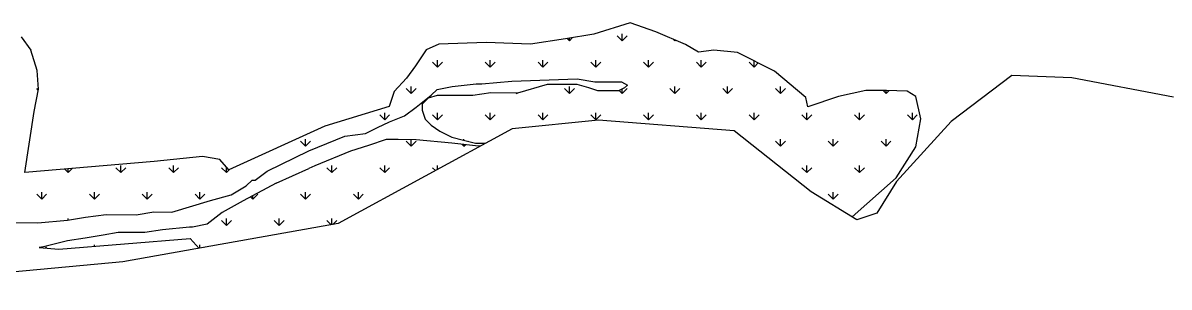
# Model space of a CAD drawing. Header units: metres. Extents: x 336353 to 340664, y 1777288 to 1780698.
# Drawn here: x 337237 to 338797, y 1777288 to 1777648 of the extents above; entities that cross this region are included whole.
import ezdxf

# ---------------------------------------------------------------- set-up
doc = ezdxf.new("R2010")
doc.units = ezdxf.units.M
doc.layers.add('MANGROOVES', color=112, linetype='Continuous')

msp = doc.modelspace()

# ---------------------------------------------------------------- linework, layer by layer
at = {"color": 3}
for p, q in [((338583.3, 1777576.4), (338500.6, 1777513.6)), ((338665.1, 1777573.4), (338583.3, 1777576.4)), ((338803.3, 1777546.8), (338665.1, 1777573.4)), ((338020.7, 1777515.7), (337903.1, 1777503.8)), ((338205.3, 1777501.2), (338020.7, 1777515.7)), ((338500.6, 1777513.6), (338426.3, 1777432.1)), ((337903.1, 1777503.8), (337666.3, 1777374.9)), ((338309.9, 1777418.1), (338205.3, 1777501.2)), ((338426.3, 1777432.1), (338399.7, 1777388.8)), ((338372.3, 1777379.9), (338309.9, 1777418.1)), ((338399.7, 1777388.8), (338372.3, 1777379.9)), ((337666.3, 1777374.9), (337373.1, 1777322.5)), ((337373.1, 1777322.5), (337003.9, 1777288.2))]:
    msp.add_line(p, q, dxfattribs=at)
at = {"layer": 'MANGROOVES'}
for p, q in [((338063.5, 1777648.1), (338014.1, 1777632.8)), ((338098.7, 1777636), (338063.5, 1777648.1)), ((338014.1, 1777632.8), (337975.5, 1777626.4)), ((338139.2, 1777618.8), (338098.7, 1777636)), ((337234.4, 1777628.9), (337247.9, 1777611)), ((337803, 1777619.1), (337785.9, 1777611.3)), ((337867.6, 1777621.6), (337803, 1777619.1)), ((337927.8, 1777619.3), (337867.6, 1777621.6)), ((337975.5, 1777626.4), (337927.8, 1777619.3)), ((338156.9, 1777608), (338139.2, 1777618.8)), ((337256.1, 1777583.3), (337247.9, 1777611)), ((337785.9, 1777611.3), (337771.3, 1777589.5)), ((338177.7, 1777611.1), (338156.9, 1777608)), ((338209.6, 1777607.8), (338177.7, 1777611.1)), ((338260.1, 1777582.5), (338209.6, 1777607.8)), ((337258.2, 1777558), (337256.1, 1777583.3)), ((337771.3, 1777589.5), (337759.3, 1777573)), ((337759.3, 1777573), (337742.2, 1777554.5)), ((337861.9, 1777565.1), (337902.4, 1777568.8)), ((337902.4, 1777568.8), (337991.4, 1777572.1)), ((337991.4, 1777572.1), (338015.7, 1777567.9)), ((338015.7, 1777567.9), (338040, 1777567.7)), ((338040, 1777567.7), (338052.1, 1777567.6)), ((338052.1, 1777567.6), (338060.2, 1777563.5)), ((338303, 1777546.4), (338260.1, 1777582.5)), ((337252.4, 1777527.6), (337258.2, 1777558)), ((337742.2, 1777554.5), (337735.4, 1777534.3)), ((337792.9, 1777549.5), (337801.1, 1777557.5)), ((337801.1, 1777557.5), (337821.3, 1777561.4)), ((337821.3, 1777561.4), (337853.8, 1777565.2)), ((337873.9, 1777552.8), (337849.6, 1777549)), ((337853.8, 1777565.2), (337861.9, 1777565.1)), ((337910.3, 1777552.5), (337873.9, 1777552.8)), ((337950.9, 1777564.4), (337910.3, 1777552.5)), ((337971.1, 1777564.2), (337950.9, 1777564.4)), ((337991.4, 1777564), (337971.1, 1777564.2)), ((338007.5, 1777559.8), (337991.4, 1777564)), ((338019.6, 1777555.7), (338007.5, 1777559.8)), ((338031.8, 1777555.6), (338019.6, 1777555.7)), ((338048, 1777555.5), (338031.8, 1777555.6)), ((338056.1, 1777559.5), (338048, 1777555.5)), ((338060.2, 1777563.5), (338056.1, 1777559.5)), ((338384.5, 1777556.2), (338347.5, 1777547.7)), ((338412.6, 1777555.8), (338384.5, 1777556.2)), ((338440.9, 1777555.3), (338412.6, 1777555.8)), ((338452.6, 1777548), (338440.9, 1777555.3)), ((337772.5, 1777533.4), (337792.9, 1777549.5)), ((337780.7, 1777537.4), (337780.6, 1777529.3)), ((337788.8, 1777545.4), (337780.7, 1777537.4)), ((337801, 1777549.4), (337788.8, 1777545.4)), ((337813.2, 1777549.3), (337801, 1777549.4)), ((337849.6, 1777549), (337813.2, 1777549.3)), ((338305.7, 1777533.8), (338303, 1777546.4)), ((338347.5, 1777547.7), (338305.7, 1777533.8)), ((338459.4, 1777517.4), (338452.6, 1777548)), ((337239.4, 1777444.1), (337252.4, 1777527.6)), ((337735.4, 1777534.3), (337648, 1777507.3)), ((337736, 1777513.5), (337756.3, 1777521.4)), ((337756.3, 1777521.4), (337772.5, 1777533.4)), ((337780.6, 1777529.3), (337784.6, 1777517.1)), ((337648, 1777507.3), (337517.1, 1777448)), ((337703.4, 1777497.6), (337719.7, 1777505.5)), ((337719.7, 1777505.5), (337736, 1777513.5)), ((337784.6, 1777517.1), (337792.6, 1777509)), ((337792.6, 1777509), (337804.7, 1777500.8)), ((338452.4, 1777479.2), (338459.4, 1777517.4)), ((337626.3, 1777473.9), (337675.1, 1777493.7)), ((337675.1, 1777493.7), (337703.4, 1777497.6)), ((337804.7, 1777500.8), (337820.8, 1777492.5)), ((337820.8, 1777492.5), (337836.9, 1777488.4)), ((337707.4, 1777481.3), (337683, 1777473.4)), ((337731.7, 1777489.2), (337707.4, 1777481.3)), ((337739.8, 1777489.2), (337731.7, 1777489.2)), ((337747.9, 1777489.1), (337739.8, 1777489.2)), ((337772.2, 1777488.9), (337747.9, 1777489.1)), ((337820.7, 1777484.5), (337772.2, 1777488.9)), ((337857.1, 1777480.1), (337820.7, 1777484.5)), ((337836.9, 1777488.4), (337853.1, 1777484.2)), ((337853.1, 1777484.2), (337866.8, 1777484.1)), ((337859.7, 1777480.2), (337857.1, 1777480.1)), ((338426, 1777437.1), (338452.4, 1777479.2)), ((337415.5, 1777459.1), (337239.4, 1777444.1)), ((337481.6, 1777466.1), (337415.5, 1777459.1)), ((337505, 1777462.2), (337481.6, 1777466.1)), ((337517.1, 1777448), (337505, 1777462.2)), ((337569.4, 1777446), (337626.3, 1777473.9)), ((337683, 1777473.4), (337634.3, 1777453.6)), ((337553.2, 1777434), (337569.4, 1777446)), ((337581.5, 1777429.7), (337626.1, 1777449.6)), ((337634.3, 1777453.6), (337626.1, 1777449.6)), ((337581.5, 1777429.7), (337536.7, 1777405.8)), ((337540.9, 1777426), (337549.1, 1777434)), ((337549.1, 1777434), (337553.2, 1777434)), ((338365.9, 1777383.8), (338426, 1777437.1)), ((337492.2, 1777406.2), (337520.6, 1777414)), ((337520.6, 1777414), (337540.9, 1777426)), ((337439.5, 1777390.4), (337492.2, 1777406.2)), ((337536.7, 1777405.8), (337508.3, 1777389.8)), ((337297.7, 1777379.4), (337322, 1777383.3)), ((337322, 1777383.3), (337350.4, 1777387.1)), ((337350.4, 1777387.1), (337390.9, 1777386.7)), ((337390.9, 1777386.7), (337415.2, 1777390.6)), ((337415.2, 1777390.6), (337439.5, 1777390.4)), ((337508.3, 1777389.8), (337487.9, 1777373.8)), ((337200.5, 1777376.2), (337257.2, 1777375.7)), ((337257.2, 1777375.7), (337297.7, 1777379.4)), ((337427.1, 1777366.2), (337402.8, 1777362.4)), ((337463.6, 1777370), (337427.1, 1777366.2)), ((337467.6, 1777369.9), (337463.6, 1777370)), ((337487.9, 1777373.8), (337467.6, 1777369.9)), ((337297.5, 1777351.1), (337265, 1777343.2)), ((337285.9, 1777339.9), (337464.7, 1777354.4)), ((337321.8, 1777354.9), (337297.5, 1777351.1)), ((337346.1, 1777358.8), (337321.8, 1777354.9)), ((337366.4, 1777362.7), (337346.1, 1777358.8)), ((337402.8, 1777362.4), (337366.4, 1777362.7)), ((337464.7, 1777354.4), (337476.9, 1777341)), ((337265, 1777343.2), (337259.2, 1777342.2)), ((337259.2, 1777342.2), (337285.9, 1777339.9))]:
    msp.add_line(p, q, dxfattribs=at)
at = {"layer": 'MANGROOVES', "linetype": 'Continuous'}
for p, q in [((338052.8, 1777623.7), (338046, 1777630.5)), ((338052.8, 1777623.7), (338052.8, 1777633.3)), ((338052.8, 1777623.7), (338059.5, 1777630.5)), ((337980.9, 1777623.7), (337977.9, 1777626.8)), ((337980.9, 1777623.7), (337985.2, 1777628)), ((337980.9, 1777623.7), (337980.9, 1777627.3)), ((338124.6, 1777623.7), (338122.4, 1777625.9)), ((338124.6, 1777623.7), (338124.6, 1777625)), ((338124.6, 1777623.7), (338125.5, 1777624.6)), ((337801.3, 1777587.8), (337794.6, 1777594.6)), ((337801.3, 1777587.8), (337801.3, 1777597.3)), ((337801.3, 1777587.8), (337808, 1777594.6)), ((337873.2, 1777587.8), (337866.4, 1777594.6)), ((337873.2, 1777587.8), (337873.2, 1777597.3)), ((337873.2, 1777587.8), (337879.9, 1777594.6)), ((337945, 1777587.8), (337938.3, 1777594.6)), ((337945, 1777587.8), (337945, 1777597.3)), ((337945, 1777587.8), (337951.7, 1777594.6)), ((338016.8, 1777587.8), (338010.1, 1777594.6)), ((338016.8, 1777587.8), (338016.8, 1777597.3)), ((338016.8, 1777587.8), (338023.6, 1777594.6)), ((338088.7, 1777587.8), (338081.9, 1777594.6)), ((338088.7, 1777587.8), (338088.7, 1777597.3)), ((338088.7, 1777587.8), (338095.4, 1777594.6)), ((338160.5, 1777587.8), (338153.8, 1777594.6)), ((338160.5, 1777587.8), (338160.5, 1777597.3)), ((338160.5, 1777587.8), (338167.3, 1777594.6)), ((338232.4, 1777587.8), (338225.6, 1777594.6)), ((338232.4, 1777587.8), (338232.4, 1777596.4)), ((338232.4, 1777587.8), (338238.1, 1777593.5)), ((337257.9, 1777556.5), (337255.8, 1777558.6)), ((337765.4, 1777551.9), (337758.7, 1777558.6)), ((337765.4, 1777551.9), (337765.4, 1777561.4)), ((337765.4, 1777551.9), (337772.1, 1777558.6)), ((337909.1, 1777551.9), (337908.4, 1777552.6)), ((337909.1, 1777551.9), (337909.1, 1777552.6)), ((337909.1, 1777551.9), (337909.7, 1777552.5)), ((337980.9, 1777551.9), (337974.2, 1777558.6)), ((337980.9, 1777551.9), (337980.9, 1777561.4)), ((337980.9, 1777551.9), (337987.7, 1777558.6)), ((338052.8, 1777551.9), (338048.8, 1777555.9)), ((338052.8, 1777551.9), (338059.5, 1777558.6)), ((338052.8, 1777551.9), (338052.8, 1777557.8)), ((338124.6, 1777551.9), (338117.9, 1777558.6)), ((338124.6, 1777551.9), (338124.6, 1777561.4)), ((338124.6, 1777551.9), (338131.3, 1777558.6)), ((338196.4, 1777551.9), (338189.7, 1777558.6)), ((338196.4, 1777551.9), (338196.4, 1777561.4)), ((338196.4, 1777551.9), (338203.2, 1777558.6)), ((338268.3, 1777551.9), (338261.6, 1777558.6)), ((338268.3, 1777551.9), (338268.3, 1777561.4)), ((338268.3, 1777551.9), (338275, 1777558.6)), ((338412, 1777551.9), (338408, 1777555.8)), ((338412, 1777551.9), (338412, 1777555.8)), ((338412, 1777551.9), (338415.8, 1777555.7)), ((337729.5, 1777516), (337722.7, 1777522.7)), ((337729.5, 1777516), (337729.5, 1777525.5)), ((337729.5, 1777516), (337736.2, 1777522.7)), ((337801.3, 1777516), (337794.6, 1777522.7)), ((337801.3, 1777516), (337801.3, 1777525.5)), ((337801.3, 1777516), (337808, 1777522.7)), ((337873.2, 1777516), (337866.4, 1777522.7)), ((337873.2, 1777516), (337873.2, 1777525.5)), ((337873.2, 1777516), (337879.9, 1777522.7)), ((337945, 1777516), (337938.3, 1777522.7)), ((337945, 1777516), (337945, 1777525.5)), ((337945, 1777516), (337951.7, 1777522.7)), ((338016.8, 1777516), (338010.1, 1777522.7)), ((338016.8, 1777516), (338016.8, 1777525.5)), ((338016.8, 1777516), (338023.6, 1777522.7)), ((338088.7, 1777516), (338081.9, 1777522.7)), ((338088.7, 1777516), (338088.7, 1777525.5)), ((338088.7, 1777516), (338095.4, 1777522.7)), ((338160.5, 1777516), (338153.8, 1777522.7)), ((338160.5, 1777516), (338160.5, 1777525.5)), ((338160.5, 1777516), (338167.3, 1777522.7)), ((338232.4, 1777516), (338225.6, 1777522.7)), ((338232.4, 1777516), (338232.4, 1777525.5)), ((338232.4, 1777516), (338239.1, 1777522.7)), ((338304.2, 1777516), (338297.5, 1777522.7)), ((338304.2, 1777516), (338304.2, 1777525.5)), ((338304.2, 1777516), (338310.9, 1777522.7)), ((338376.1, 1777516), (338369.3, 1777522.7)), ((338376.1, 1777516), (338376.1, 1777525.5)), ((338376.1, 1777516), (338382.8, 1777522.7)), ((338447.9, 1777516), (338441.2, 1777522.7)), ((338447.9, 1777516), (338447.9, 1777525.5)), ((338447.9, 1777516), (338454.6, 1777522.7)), ((337621.7, 1777480.1), (337621.7, 1777489.6)), ((337837.2, 1777488.3), (337837.2, 1777489.6)), ((338268.3, 1777480.1), (338268.3, 1777489.6)), ((338340.1, 1777480.1), (338340.1, 1777489.6)), ((338412, 1777480.1), (338412, 1777489.6)), ((337621.7, 1777480.1), (337615, 1777486.8)), ((337621.7, 1777480.1), (337628.4, 1777486.8)), ((337765.4, 1777480.1), (337758.7, 1777486.8)), ((337765.4, 1777480.1), (337765.4, 1777489)), ((337765.4, 1777480.1), (337772.1, 1777486.8)), ((337837.2, 1777480.1), (337834.5, 1777482.8)), ((337837.2, 1777480.1), (337837.2, 1777482.5)), ((337837.2, 1777480.1), (337839.4, 1777482.2)), ((337843.8, 1777486.6), (337844, 1777486.8)), ((338268.3, 1777480.1), (338261.6, 1777486.8)), ((338268.3, 1777480.1), (338275, 1777486.8)), ((338340.1, 1777480.1), (338333.4, 1777486.8)), ((338340.1, 1777480.1), (338346.9, 1777486.8)), ((338412, 1777480.1), (338405.2, 1777486.8)), ((338412, 1777480.1), (338418.7, 1777486.8)), ((337298.4, 1777444.1), (337293.8, 1777448.7)), ((337298.4, 1777444.1), (337303.9, 1777449.6)), ((337298.4, 1777444.1), (337298.4, 1777449.1)), ((337370.3, 1777444.1), (337363.5, 1777450.9)), ((337370.3, 1777444.1), (337370.3, 1777453.7)), ((337370.3, 1777444.1), (337377, 1777450.9)), ((337442.1, 1777444.1), (337435.4, 1777450.9)), ((337442.1, 1777444.1), (337442.1, 1777453.7)), ((337442.1, 1777444.1), (337448.8, 1777450.9)), ((337513.9, 1777444.1), (337507.2, 1777450.9)), ((337513.9, 1777444.1), (337513.9, 1777451.7)), ((337513.9, 1777444.1), (337518.4, 1777448.6)), ((337579.1, 1777450.8), (337579.1, 1777450.9)), ((337657.6, 1777444.1), (337650.9, 1777450.9)), ((337657.6, 1777444.1), (337657.6, 1777453.7)), ((337657.6, 1777444.1), (337664.4, 1777450.9)), ((337729.5, 1777444.1), (337722.7, 1777450.9)), ((337729.5, 1777444.1), (337729.5, 1777453.7)), ((337729.5, 1777444.1), (337736.2, 1777450.9)), ((337798.5, 1777446.9), (337794.6, 1777450.9)), ((337801.3, 1777448.4), (337801.3, 1777453.7)), ((338304.2, 1777444.1), (338297.5, 1777450.9)), ((338304.2, 1777444.1), (338304.2, 1777453.7)), ((338304.2, 1777444.1), (338310.9, 1777450.9)), ((338376.1, 1777444.1), (338369.3, 1777450.9)), ((338376.1, 1777444.1), (338376.1, 1777453.7)), ((338376.1, 1777444.1), (338382.8, 1777450.9)), ((337262.5, 1777408.2), (337255.8, 1777414.9)), ((337262.5, 1777408.2), (337262.5, 1777417.7)), ((337262.5, 1777408.2), (337269.2, 1777414.9)), ((337334.3, 1777408.2), (337327.6, 1777414.9)), ((337334.3, 1777408.2), (337334.3, 1777417.7)), ((337334.3, 1777408.2), (337341.1, 1777414.9)), ((337406.2, 1777408.2), (337399.4, 1777414.9)), ((337406.2, 1777408.2), (337406.2, 1777417.7)), ((337406.2, 1777408.2), (337412.9, 1777414.9)), ((337478, 1777408.2), (337471.3, 1777414.9)), ((337478, 1777408.2), (337478, 1777417.7)), ((337478, 1777408.2), (337484.8, 1777414.9)), ((337549.9, 1777408.2), (337556.6, 1777414.9)), ((337549.9, 1777408.2), (337549.9, 1777412.8)), ((337621.7, 1777408.2), (337615, 1777414.9)), ((337621.7, 1777408.2), (337621.7, 1777417.7)), ((337621.7, 1777408.2), (337628.4, 1777414.9)), ((337693.6, 1777408.2), (337686.8, 1777414.9)), ((337693.6, 1777408.2), (337693.6, 1777417.7)), ((337693.6, 1777408.2), (337700.3, 1777414.9)), ((338340.1, 1777408.2), (338333.4, 1777414.9)), ((338340.1, 1777408.2), (338340.1, 1777417.7)), ((338340.1, 1777408.2), (338346.9, 1777414.9)), ((337549.9, 1777408.2), (337546.9, 1777411.2)), ((337298.4, 1777379.5), (337298.4, 1777381.8)), ((337513.9, 1777372.3), (337513.9, 1777381.8)), ((337585.8, 1777372.3), (337585.8, 1777381.8)), ((337657.6, 1777373.3), (337657.6, 1777381.8)), ((337291.8, 1777378.9), (337291.7, 1777379)), ((337513.9, 1777372.3), (337507.2, 1777379)), ((337513.9, 1777372.3), (337520.7, 1777379)), ((337585.8, 1777372.3), (337579.1, 1777379)), ((337585.8, 1777372.3), (337592.5, 1777379)), ((337656.7, 1777373.2), (337650.9, 1777379)), ((337658.9, 1777373.6), (337664.4, 1777379)), ((337262.5, 1777342), (337262.5, 1777342.8)), ((337267.6, 1777341.5), (337269.2, 1777343.1)), ((337334.3, 1777343.9), (337334.3, 1777345.9)), ((337478, 1777341.2), (337478, 1777345.9)), ((337484, 1777342.3), (337484.8, 1777343.1))]:
    msp.add_line(p, q, dxfattribs=at)

doc.saveas('drawing.dxf')
